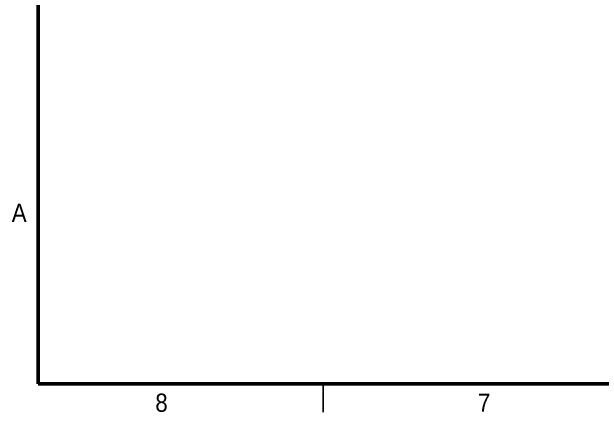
# Paper-space layout 'D' of a CAD drawing. Header units: inches. Extents: x 0 to 136, y 0 to 88.
# Drawn here: x 0.6 to 31.71, y 0.5 to 21.57 of the extents above; entities that cross this region are included whole.
import ezdxf

# ---------------------------------------------------------------- set-up
doc = ezdxf.new("R2010")
doc.units = ezdxf.units.IN
doc.header["$LTSCALE"] = 4
doc.header["$MEASUREMENT"] = 0
doc.styles.add('SLDTEXTSTYLE0', font='GOTHIC.TTF', dxfattribs={"width": 0.913})

psp = doc.layouts.new('D')

# ---------------------------------------------------------------- linework, layer by layer
at = {"color": 7, "linetype": 'Continuous', "lineweight": 50}
for p, q in [((2, 2), (2, 86)), ((134, 2), (2, 2))]:
    psp.add_line(p, q, dxfattribs=at)
at = {"color": 7, "linetype": 'Continuous', "lineweight": 25}
psp.add_line((17, 2), (17, 0.5), dxfattribs=at)

# ---------------------------------------------------------------- texts
at = {"color": 7, "linetype": 'Continuous', "lineweight": 0, "char_height": 0.96, "attachment_point": 2, "style": 'SLDTEXTSTYLE0'}
for s, insert in [('A', (0.992, 11.479)), ('8', (8.49, 1.479)), ('7', (25.49, 1.479))]:
    psp.add_mtext(s, dxfattribs=dict(at, insert=insert))

doc.saveas('drawing.dxf')
